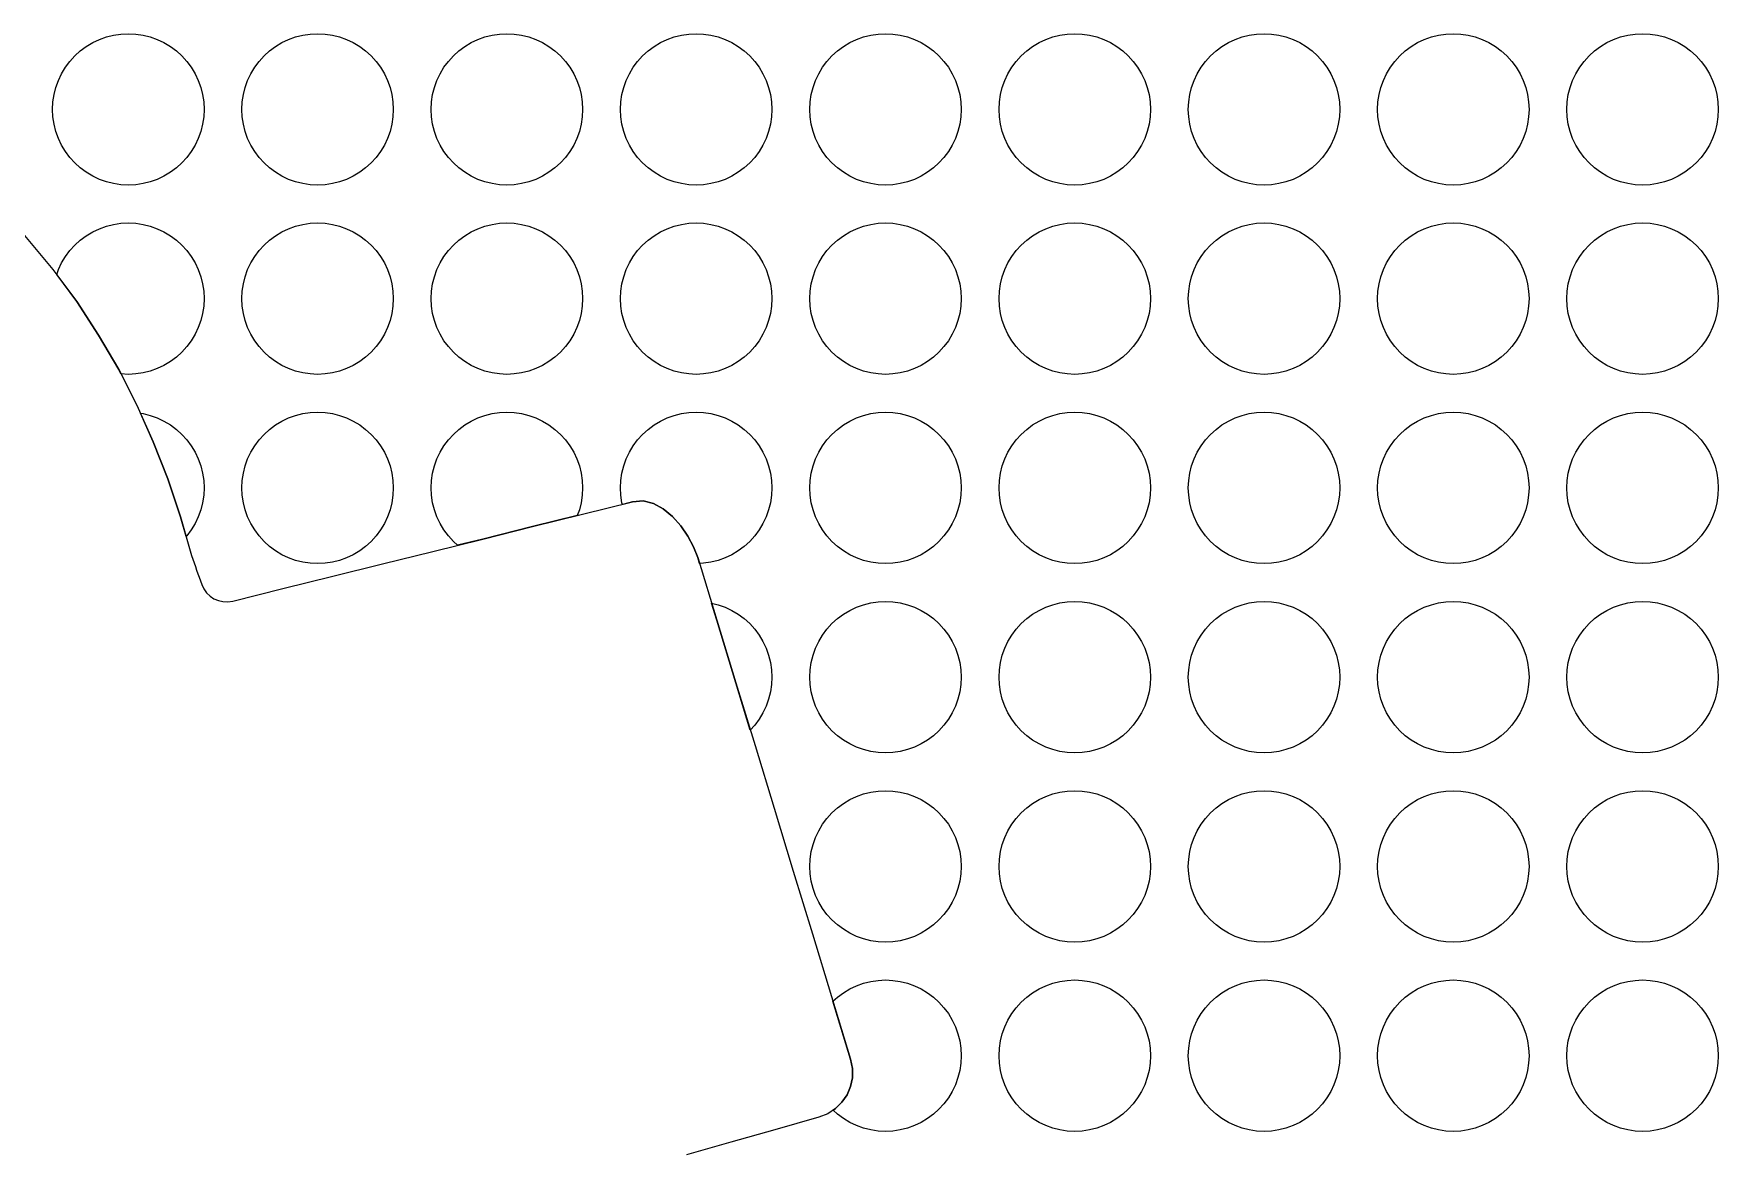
# Model space of a CAD drawing. Header units: millimetres. Extents: x 63 to 185, y -163 to -75.
# Drawn here: x 124.92 to 147.17, y -106.61 to -91.86 of the extents above; entities that cross this region are included whole.
import ezdxf

# ---------------------------------------------------------------- set-up
doc = ezdxf.new("R2010")
doc.units = ezdxf.units.MM
doc.layers.add('background', color=7, linetype='Continuous')
doc.layers.add('outline_2', color=3, linetype='Continuous')

msp = doc.modelspace()

# ---------------------------------------------------------------- linework, layer by layer
at = {"layer": 'background'}
for points in [[(127.166, -92.855), (127.161, -92.953), (127.147, -93.05), (127.123, -93.145), (127.09, -93.238), (127.048, -93.326), (126.997, -93.411), (126.939, -93.489), (126.873, -93.562), (126.8, -93.628), (126.722, -93.686), (126.637, -93.737), (126.549, -93.779), (126.456, -93.812), (126.361, -93.836), (126.264, -93.85), (126.166, -93.855), (126.068, -93.85), (125.971, -93.836), (125.876, -93.812), (125.783, -93.779), (125.695, -93.737), (125.61, -93.686), (125.532, -93.628), (125.459, -93.562), (125.393, -93.489), (125.335, -93.411), (125.284, -93.326), (125.242, -93.238), (125.209, -93.145), (125.185, -93.05), (125.171, -92.953), (125.166, -92.855), (125.171, -92.757), (125.185, -92.66), (125.209, -92.565), (125.242, -92.472), (125.284, -92.384), (125.335, -92.299), (125.393, -92.221), (125.459, -92.148), (125.532, -92.082), (125.61, -92.024), (125.695, -91.973), (125.783, -91.931), (125.876, -91.898), (125.971, -91.874), (126.068, -91.86), (126.166, -91.855), (126.264, -91.86), (126.361, -91.874), (126.456, -91.898), (126.549, -91.931), (126.637, -91.973), (126.722, -92.024), (126.8, -92.082), (126.873, -92.148), (126.939, -92.221), (126.997, -92.299), (127.048, -92.384), (127.09, -92.472), (127.123, -92.565), (127.147, -92.66), (127.161, -92.757)], [(129.666, -92.855), (129.661, -92.953), (129.647, -93.05), (129.623, -93.145), (129.59, -93.238), (129.548, -93.326), (129.497, -93.411), (129.439, -93.489), (129.373, -93.562), (129.3, -93.628), (129.222, -93.686), (129.137, -93.737), (129.049, -93.779), (128.956, -93.812), (128.861, -93.836), (128.764, -93.85), (128.666, -93.855), (128.568, -93.85), (128.471, -93.836), (128.376, -93.812), (128.283, -93.779), (128.195, -93.737), (128.11, -93.686), (128.032, -93.628), (127.959, -93.562), (127.893, -93.489), (127.835, -93.411), (127.784, -93.326), (127.742, -93.238), (127.709, -93.145), (127.685, -93.05), (127.671, -92.953), (127.666, -92.855), (127.671, -92.757), (127.685, -92.66), (127.709, -92.565), (127.742, -92.472), (127.784, -92.384), (127.835, -92.299), (127.893, -92.221), (127.959, -92.148), (128.032, -92.082), (128.11, -92.024), (128.195, -91.973), (128.283, -91.931), (128.376, -91.898), (128.471, -91.874), (128.568, -91.86), (128.666, -91.855), (128.764, -91.86), (128.861, -91.874), (128.956, -91.898), (129.049, -91.931), (129.137, -91.973), (129.222, -92.024), (129.3, -92.082), (129.373, -92.148), (129.439, -92.221), (129.497, -92.299), (129.548, -92.384), (129.59, -92.472), (129.623, -92.565), (129.647, -92.66), (129.661, -92.757)], [(132.166, -92.855), (132.161, -92.953), (132.147, -93.05), (132.123, -93.145), (132.09, -93.238), (132.048, -93.326), (131.997, -93.411), (131.939, -93.489), (131.873, -93.562), (131.8, -93.628), (131.722, -93.686), (131.637, -93.737), (131.549, -93.779), (131.456, -93.812), (131.361, -93.836), (131.264, -93.85), (131.166, -93.855), (131.068, -93.85), (130.971, -93.836), (130.876, -93.812), (130.783, -93.779), (130.695, -93.737), (130.61, -93.686), (130.532, -93.628), (130.459, -93.562), (130.393, -93.489), (130.335, -93.411), (130.284, -93.326), (130.242, -93.238), (130.209, -93.145), (130.185, -93.05), (130.171, -92.953), (130.166, -92.855), (130.171, -92.757), (130.185, -92.66), (130.209, -92.565), (130.242, -92.472), (130.284, -92.384), (130.335, -92.299), (130.393, -92.221), (130.459, -92.148), (130.532, -92.082), (130.61, -92.024), (130.695, -91.973), (130.783, -91.931), (130.876, -91.898), (130.971, -91.874), (131.068, -91.86), (131.166, -91.855), (131.264, -91.86), (131.361, -91.874), (131.456, -91.898), (131.549, -91.931), (131.637, -91.973), (131.722, -92.024), (131.8, -92.082), (131.873, -92.148), (131.939, -92.221), (131.997, -92.299), (132.048, -92.384), (132.09, -92.472), (132.123, -92.565), (132.147, -92.66), (132.161, -92.757)], [(134.666, -92.855), (134.661, -92.953), (134.647, -93.05), (134.623, -93.145), (134.59, -93.238), (134.548, -93.326), (134.497, -93.411), (134.439, -93.489), (134.373, -93.562), (134.3, -93.628), (134.222, -93.686), (134.137, -93.737), (134.049, -93.779), (133.956, -93.812), (133.861, -93.836), (133.764, -93.85), (133.666, -93.855), (133.568, -93.85), (133.471, -93.836), (133.376, -93.812), (133.283, -93.779), (133.195, -93.737), (133.11, -93.686), (133.032, -93.628), (132.959, -93.562), (132.893, -93.489), (132.835, -93.411), (132.784, -93.326), (132.742, -93.238), (132.709, -93.145), (132.685, -93.05), (132.671, -92.953), (132.666, -92.855), (132.671, -92.757), (132.685, -92.66), (132.709, -92.565), (132.742, -92.472), (132.784, -92.384), (132.835, -92.299), (132.893, -92.221), (132.959, -92.148), (133.032, -92.082), (133.11, -92.024), (133.195, -91.973), (133.283, -91.931), (133.376, -91.898), (133.471, -91.874), (133.568, -91.86), (133.666, -91.855), (133.764, -91.86), (133.861, -91.874), (133.956, -91.898), (134.049, -91.931), (134.137, -91.973), (134.222, -92.024), (134.3, -92.082), (134.373, -92.148), (134.439, -92.221), (134.497, -92.299), (134.548, -92.384), (134.59, -92.472), (134.623, -92.565), (134.647, -92.66), (134.661, -92.757)], [(137.166, -92.855), (137.161, -92.953), (137.147, -93.05), (137.123, -93.145), (137.09, -93.238), (137.048, -93.326), (136.997, -93.411), (136.939, -93.489), (136.873, -93.562), (136.8, -93.628), (136.722, -93.686), (136.637, -93.737), (136.549, -93.779), (136.456, -93.812), (136.361, -93.836), (136.264, -93.85), (136.166, -93.855), (136.068, -93.85), (135.971, -93.836), (135.876, -93.812), (135.783, -93.779), (135.695, -93.737), (135.61, -93.686), (135.532, -93.628), (135.459, -93.562), (135.393, -93.489), (135.335, -93.411), (135.284, -93.326), (135.242, -93.238), (135.209, -93.145), (135.185, -93.05), (135.171, -92.953), (135.166, -92.855), (135.171, -92.757), (135.185, -92.66), (135.209, -92.565), (135.242, -92.472), (135.284, -92.384), (135.335, -92.299), (135.393, -92.221), (135.459, -92.148), (135.532, -92.082), (135.61, -92.024), (135.695, -91.973), (135.783, -91.931), (135.876, -91.898), (135.971, -91.874), (136.068, -91.86), (136.166, -91.855), (136.264, -91.86), (136.361, -91.874), (136.456, -91.898), (136.549, -91.931), (136.637, -91.973), (136.722, -92.024), (136.8, -92.082), (136.873, -92.148), (136.939, -92.221), (136.997, -92.299), (137.048, -92.384), (137.09, -92.472), (137.123, -92.565), (137.147, -92.66), (137.161, -92.757)], [(139.666, -92.855), (139.661, -92.953), (139.647, -93.05), (139.623, -93.145), (139.59, -93.238), (139.548, -93.326), (139.497, -93.411), (139.439, -93.489), (139.373, -93.562), (139.3, -93.628), (139.222, -93.686), (139.137, -93.737), (139.049, -93.779), (138.956, -93.812), (138.861, -93.836), (138.764, -93.85), (138.666, -93.855), (138.568, -93.85), (138.471, -93.836), (138.376, -93.812), (138.283, -93.779), (138.195, -93.737), (138.11, -93.686), (138.032, -93.628), (137.959, -93.562), (137.893, -93.489), (137.835, -93.411), (137.784, -93.326), (137.742, -93.238), (137.709, -93.145), (137.685, -93.05), (137.671, -92.953), (137.666, -92.855), (137.671, -92.757), (137.685, -92.66), (137.709, -92.565), (137.742, -92.472), (137.784, -92.384), (137.835, -92.299), (137.893, -92.221), (137.959, -92.148), (138.032, -92.082), (138.11, -92.024), (138.195, -91.973), (138.283, -91.931), (138.376, -91.898), (138.471, -91.874), (138.568, -91.86), (138.666, -91.855), (138.764, -91.86), (138.861, -91.874), (138.956, -91.898), (139.049, -91.931), (139.137, -91.973), (139.222, -92.024), (139.3, -92.082), (139.373, -92.148), (139.439, -92.221), (139.497, -92.299), (139.548, -92.384), (139.59, -92.472), (139.623, -92.565), (139.647, -92.66), (139.661, -92.757)], [(142.166, -92.855), (142.161, -92.953), (142.147, -93.05), (142.123, -93.145), (142.09, -93.238), (142.048, -93.326), (141.997, -93.411), (141.939, -93.489), (141.873, -93.562), (141.8, -93.628), (141.722, -93.686), (141.637, -93.737), (141.549, -93.779), (141.456, -93.812), (141.361, -93.836), (141.264, -93.85), (141.166, -93.855), (141.068, -93.85), (140.971, -93.836), (140.876, -93.812), (140.783, -93.779), (140.695, -93.737), (140.61, -93.686), (140.532, -93.628), (140.459, -93.562), (140.393, -93.489), (140.335, -93.411), (140.284, -93.326), (140.242, -93.238), (140.209, -93.145), (140.185, -93.05), (140.171, -92.953), (140.166, -92.855), (140.171, -92.757), (140.185, -92.66), (140.209, -92.565), (140.242, -92.472), (140.284, -92.384), (140.335, -92.299), (140.393, -92.221), (140.459, -92.148), (140.532, -92.082), (140.61, -92.024), (140.695, -91.973), (140.783, -91.931), (140.876, -91.898), (140.971, -91.874), (141.068, -91.86), (141.166, -91.855), (141.264, -91.86), (141.361, -91.874), (141.456, -91.898), (141.549, -91.931), (141.637, -91.973), (141.722, -92.024), (141.8, -92.082), (141.873, -92.148), (141.939, -92.221), (141.997, -92.299), (142.048, -92.384), (142.09, -92.472), (142.123, -92.565), (142.147, -92.66), (142.161, -92.757)], [(144.666, -92.855), (144.661, -92.953), (144.647, -93.05), (144.623, -93.145), (144.59, -93.238), (144.548, -93.326), (144.497, -93.411), (144.439, -93.489), (144.373, -93.562), (144.3, -93.628), (144.222, -93.686), (144.137, -93.737), (144.049, -93.779), (143.956, -93.812), (143.861, -93.836), (143.764, -93.85), (143.666, -93.855), (143.568, -93.85), (143.471, -93.836), (143.376, -93.812), (143.283, -93.779), (143.195, -93.737), (143.11, -93.686), (143.032, -93.628), (142.959, -93.562), (142.893, -93.489), (142.835, -93.411), (142.784, -93.326), (142.742, -93.238), (142.709, -93.145), (142.685, -93.05), (142.671, -92.953), (142.666, -92.855), (142.671, -92.757), (142.685, -92.66), (142.709, -92.565), (142.742, -92.472), (142.784, -92.384), (142.835, -92.299), (142.893, -92.221), (142.959, -92.148), (143.032, -92.082), (143.11, -92.024), (143.195, -91.973), (143.283, -91.931), (143.376, -91.898), (143.471, -91.874), (143.568, -91.86), (143.666, -91.855), (143.764, -91.86), (143.861, -91.874), (143.956, -91.898), (144.049, -91.931), (144.137, -91.973), (144.222, -92.024), (144.3, -92.082), (144.373, -92.148), (144.439, -92.221), (144.497, -92.299), (144.548, -92.384), (144.59, -92.472), (144.623, -92.565), (144.647, -92.66), (144.661, -92.757)], [(147.166, -92.855), (147.161, -92.953), (147.147, -93.05), (147.123, -93.145), (147.09, -93.238), (147.048, -93.326), (146.997, -93.411), (146.939, -93.489), (146.873, -93.562), (146.8, -93.628), (146.722, -93.686), (146.637, -93.737), (146.549, -93.779), (146.456, -93.812), (146.361, -93.836), (146.264, -93.85), (146.166, -93.855), (146.068, -93.85), (145.971, -93.836), (145.876, -93.812), (145.783, -93.779), (145.695, -93.737), (145.61, -93.686), (145.532, -93.628), (145.459, -93.562), (145.393, -93.489), (145.335, -93.411), (145.284, -93.326), (145.242, -93.238), (145.209, -93.145), (145.185, -93.05), (145.171, -92.953), (145.166, -92.855), (145.171, -92.757), (145.185, -92.66), (145.209, -92.565), (145.242, -92.472), (145.284, -92.384), (145.335, -92.299), (145.393, -92.221), (145.459, -92.148), (145.532, -92.082), (145.61, -92.024), (145.695, -91.973), (145.783, -91.931), (145.876, -91.898), (145.971, -91.874), (146.068, -91.86), (146.166, -91.855), (146.264, -91.86), (146.361, -91.874), (146.456, -91.898), (146.549, -91.931), (146.637, -91.973), (146.722, -92.024), (146.8, -92.082), (146.873, -92.148), (146.939, -92.221), (146.997, -92.299), (147.048, -92.384), (147.09, -92.472), (147.123, -92.565), (147.147, -92.66), (147.161, -92.757)], [(126.039, -96.293), (125.774, -95.837), (125.485, -95.394), (125.22, -95.035), (125.242, -94.972), (125.284, -94.884), (125.335, -94.799), (125.393, -94.721), (125.459, -94.648), (125.532, -94.582), (125.61, -94.524), (125.695, -94.473), (125.783, -94.431), (125.876, -94.398), (125.971, -94.374), (126.068, -94.36), (126.166, -94.355), (126.264, -94.36), (126.361, -94.374), (126.456, -94.398), (126.549, -94.431), (126.637, -94.473), (126.722, -94.524), (126.8, -94.582), (126.873, -94.648), (126.939, -94.721), (126.997, -94.799), (127.048, -94.884), (127.09, -94.972), (127.123, -95.065), (127.147, -95.16), (127.161, -95.257), (127.166, -95.355), (127.161, -95.453), (127.147, -95.55), (127.123, -95.645), (127.09, -95.738), (127.048, -95.826), (126.997, -95.911), (126.939, -95.989), (126.873, -96.062), (126.8, -96.128), (126.722, -96.186), (126.637, -96.237), (126.549, -96.279), (126.456, -96.312), (126.361, -96.336), (126.264, -96.35), (126.166, -96.355), (126.068, -96.35), (126.068, -96.35)], [(129.666, -95.355), (129.661, -95.453), (129.647, -95.55), (129.623, -95.645), (129.59, -95.738), (129.548, -95.826), (129.497, -95.911), (129.439, -95.989), (129.373, -96.062), (129.3, -96.128), (129.222, -96.186), (129.137, -96.237), (129.049, -96.279), (128.956, -96.312), (128.861, -96.336), (128.764, -96.35), (128.666, -96.355), (128.568, -96.35), (128.471, -96.336), (128.376, -96.312), (128.283, -96.279), (128.195, -96.237), (128.11, -96.186), (128.032, -96.128), (127.959, -96.062), (127.893, -95.989), (127.835, -95.911), (127.784, -95.826), (127.742, -95.738), (127.709, -95.645), (127.685, -95.55), (127.671, -95.453), (127.666, -95.355), (127.671, -95.257), (127.685, -95.16), (127.709, -95.065), (127.742, -94.972), (127.784, -94.884), (127.835, -94.799), (127.893, -94.721), (127.959, -94.648), (128.032, -94.582), (128.11, -94.524), (128.195, -94.473), (128.283, -94.431), (128.376, -94.398), (128.471, -94.374), (128.568, -94.36), (128.666, -94.355), (128.764, -94.36), (128.861, -94.374), (128.956, -94.398), (129.049, -94.431), (129.137, -94.473), (129.222, -94.524), (129.3, -94.582), (129.373, -94.648), (129.439, -94.721), (129.497, -94.799), (129.548, -94.884), (129.59, -94.972), (129.623, -95.065), (129.647, -95.16), (129.661, -95.257)], [(132.166, -95.355), (132.161, -95.453), (132.147, -95.55), (132.123, -95.645), (132.09, -95.738), (132.048, -95.826), (131.997, -95.911), (131.939, -95.989), (131.873, -96.062), (131.8, -96.128), (131.722, -96.186), (131.637, -96.237), (131.549, -96.279), (131.456, -96.312), (131.361, -96.336), (131.264, -96.35), (131.166, -96.355), (131.068, -96.35), (130.971, -96.336), (130.876, -96.312), (130.783, -96.279), (130.695, -96.237), (130.61, -96.186), (130.532, -96.128), (130.459, -96.062), (130.393, -95.989), (130.335, -95.911), (130.284, -95.826), (130.242, -95.738), (130.209, -95.645), (130.185, -95.55), (130.171, -95.453), (130.166, -95.355), (130.171, -95.257), (130.185, -95.16), (130.209, -95.065), (130.242, -94.972), (130.284, -94.884), (130.335, -94.799), (130.393, -94.721), (130.459, -94.648), (130.532, -94.582), (130.61, -94.524), (130.695, -94.473), (130.783, -94.431), (130.876, -94.398), (130.971, -94.374), (131.068, -94.36), (131.166, -94.355), (131.264, -94.36), (131.361, -94.374), (131.456, -94.398), (131.549, -94.431), (131.637, -94.473), (131.722, -94.524), (131.8, -94.582), (131.873, -94.648), (131.939, -94.721), (131.997, -94.799), (132.048, -94.884), (132.09, -94.972), (132.123, -95.065), (132.147, -95.16), (132.161, -95.257)], [(134.666, -95.355), (134.661, -95.453), (134.647, -95.55), (134.623, -95.645), (134.59, -95.738), (134.548, -95.826), (134.497, -95.911), (134.439, -95.989), (134.373, -96.062), (134.3, -96.128), (134.222, -96.186), (134.137, -96.237), (134.049, -96.279), (133.956, -96.312), (133.861, -96.336), (133.764, -96.35), (133.666, -96.355), (133.568, -96.35), (133.471, -96.336), (133.376, -96.312), (133.283, -96.279), (133.195, -96.237), (133.11, -96.186), (133.032, -96.128), (132.959, -96.062), (132.893, -95.989), (132.835, -95.911), (132.784, -95.826), (132.742, -95.738), (132.709, -95.645), (132.685, -95.55), (132.671, -95.453), (132.666, -95.355), (132.671, -95.257), (132.685, -95.16), (132.709, -95.065), (132.742, -94.972), (132.784, -94.884), (132.835, -94.799), (132.893, -94.721), (132.959, -94.648), (133.032, -94.582), (133.11, -94.524), (133.195, -94.473), (133.283, -94.431), (133.376, -94.398), (133.471, -94.374), (133.568, -94.36), (133.666, -94.355), (133.764, -94.36), (133.861, -94.374), (133.956, -94.398), (134.049, -94.431), (134.137, -94.473), (134.222, -94.524), (134.3, -94.582), (134.373, -94.648), (134.439, -94.721), (134.497, -94.799), (134.548, -94.884), (134.59, -94.972), (134.623, -95.065), (134.647, -95.16), (134.661, -95.257)], [(137.166, -95.355), (137.161, -95.453), (137.147, -95.55), (137.123, -95.645), (137.09, -95.738), (137.048, -95.826), (136.997, -95.911), (136.939, -95.989), (136.873, -96.062), (136.8, -96.128), (136.722, -96.186), (136.637, -96.237), (136.549, -96.279), (136.456, -96.312), (136.361, -96.336), (136.264, -96.35), (136.166, -96.355), (136.068, -96.35), (135.971, -96.336), (135.876, -96.312), (135.783, -96.279), (135.695, -96.237), (135.61, -96.186), (135.532, -96.128), (135.459, -96.062), (135.393, -95.989), (135.335, -95.911), (135.284, -95.826), (135.242, -95.738), (135.209, -95.645), (135.185, -95.55), (135.171, -95.453), (135.166, -95.355), (135.171, -95.257), (135.185, -95.16), (135.209, -95.065), (135.242, -94.972), (135.284, -94.884), (135.335, -94.799), (135.393, -94.721), (135.459, -94.648), (135.532, -94.582), (135.61, -94.524), (135.695, -94.473), (135.783, -94.431), (135.876, -94.398), (135.971, -94.374), (136.068, -94.36), (136.166, -94.355), (136.264, -94.36), (136.361, -94.374), (136.456, -94.398), (136.549, -94.431), (136.637, -94.473), (136.722, -94.524), (136.8, -94.582), (136.873, -94.648), (136.939, -94.721), (136.997, -94.799), (137.048, -94.884), (137.09, -94.972), (137.123, -95.065), (137.147, -95.16), (137.161, -95.257)], [(139.666, -95.355), (139.661, -95.453), (139.647, -95.55), (139.623, -95.645), (139.59, -95.738), (139.548, -95.826), (139.497, -95.911), (139.439, -95.989), (139.373, -96.062), (139.3, -96.128), (139.222, -96.186), (139.137, -96.237), (139.049, -96.279), (138.956, -96.312), (138.861, -96.336), (138.764, -96.35), (138.666, -96.355), (138.568, -96.35), (138.471, -96.336), (138.376, -96.312), (138.283, -96.279), (138.195, -96.237), (138.11, -96.186), (138.032, -96.128), (137.959, -96.062), (137.893, -95.989), (137.835, -95.911), (137.784, -95.826), (137.742, -95.738), (137.709, -95.645), (137.685, -95.55), (137.671, -95.453), (137.666, -95.355), (137.671, -95.257), (137.685, -95.16), (137.709, -95.065), (137.742, -94.972), (137.784, -94.884), (137.835, -94.799), (137.893, -94.721), (137.959, -94.648), (138.032, -94.582), (138.11, -94.524), (138.195, -94.473), (138.283, -94.431), (138.376, -94.398), (138.471, -94.374), (138.568, -94.36), (138.666, -94.355), (138.764, -94.36), (138.861, -94.374), (138.956, -94.398), (139.049, -94.431), (139.137, -94.473), (139.222, -94.524), (139.3, -94.582), (139.373, -94.648), (139.439, -94.721), (139.497, -94.799), (139.548, -94.884), (139.59, -94.972), (139.623, -95.065), (139.647, -95.16), (139.661, -95.257)], [(142.166, -95.355), (142.161, -95.453), (142.147, -95.55), (142.123, -95.645), (142.09, -95.738), (142.048, -95.826), (141.997, -95.911), (141.939, -95.989), (141.873, -96.062), (141.8, -96.128), (141.722, -96.186), (141.637, -96.237), (141.549, -96.279), (141.456, -96.312), (141.361, -96.336), (141.264, -96.35), (141.166, -96.355), (141.068, -96.35), (140.971, -96.336), (140.876, -96.312), (140.783, -96.279), (140.695, -96.237), (140.61, -96.186), (140.532, -96.128), (140.459, -96.062), (140.393, -95.989), (140.335, -95.911), (140.284, -95.826), (140.242, -95.738), (140.209, -95.645), (140.185, -95.55), (140.171, -95.453), (140.166, -95.355), (140.171, -95.257), (140.185, -95.16), (140.209, -95.065), (140.242, -94.972), (140.284, -94.884), (140.335, -94.799), (140.393, -94.721), (140.459, -94.648), (140.532, -94.582), (140.61, -94.524), (140.695, -94.473), (140.783, -94.431), (140.876, -94.398), (140.971, -94.374), (141.068, -94.36), (141.166, -94.355), (141.264, -94.36), (141.361, -94.374), (141.456, -94.398), (141.549, -94.431), (141.637, -94.473), (141.722, -94.524), (141.8, -94.582), (141.873, -94.648), (141.939, -94.721), (141.997, -94.799), (142.048, -94.884), (142.09, -94.972), (142.123, -95.065), (142.147, -95.16), (142.161, -95.257)], [(144.666, -95.355), (144.661, -95.453), (144.647, -95.55), (144.623, -95.645), (144.59, -95.738), (144.548, -95.826), (144.497, -95.911), (144.439, -95.989), (144.373, -96.062), (144.3, -96.128), (144.222, -96.186), (144.137, -96.237), (144.049, -96.279), (143.956, -96.312), (143.861, -96.336), (143.764, -96.35), (143.666, -96.355), (143.568, -96.35), (143.471, -96.336), (143.376, -96.312), (143.283, -96.279), (143.195, -96.237), (143.11, -96.186), (143.032, -96.128), (142.959, -96.062), (142.893, -95.989), (142.835, -95.911), (142.784, -95.826), (142.742, -95.738), (142.709, -95.645), (142.685, -95.55), (142.671, -95.453), (142.666, -95.355), (142.671, -95.257), (142.685, -95.16), (142.709, -95.065), (142.742, -94.972), (142.784, -94.884), (142.835, -94.799), (142.893, -94.721), (142.959, -94.648), (143.032, -94.582), (143.11, -94.524), (143.195, -94.473), (143.283, -94.431), (143.376, -94.398), (143.471, -94.374), (143.568, -94.36), (143.666, -94.355), (143.764, -94.36), (143.861, -94.374), (143.956, -94.398), (144.049, -94.431), (144.137, -94.473), (144.222, -94.524), (144.3, -94.582), (144.373, -94.648), (144.439, -94.721), (144.497, -94.799), (144.548, -94.884), (144.59, -94.972), (144.623, -95.065), (144.647, -95.16), (144.661, -95.257)], [(147.166, -95.355), (147.161, -95.453), (147.147, -95.55), (147.123, -95.645), (147.09, -95.738), (147.048, -95.826), (146.997, -95.911), (146.939, -95.989), (146.873, -96.062), (146.8, -96.128), (146.722, -96.186), (146.637, -96.237), (146.549, -96.279), (146.456, -96.312), (146.361, -96.336), (146.264, -96.35), (146.166, -96.355), (146.068, -96.35), (145.971, -96.336), (145.876, -96.312), (145.783, -96.279), (145.695, -96.237), (145.61, -96.186), (145.532, -96.128), (145.459, -96.062), (145.393, -95.989), (145.335, -95.911), (145.284, -95.826), (145.242, -95.738), (145.209, -95.645), (145.185, -95.55), (145.171, -95.453), (145.166, -95.355), (145.171, -95.257), (145.185, -95.16), (145.209, -95.065), (145.242, -94.972), (145.284, -94.884), (145.335, -94.799), (145.393, -94.721), (145.459, -94.648), (145.532, -94.582), (145.61, -94.524), (145.695, -94.473), (145.783, -94.431), (145.876, -94.398), (145.971, -94.374), (146.068, -94.36), (146.166, -94.355), (146.264, -94.36), (146.361, -94.374), (146.456, -94.398), (146.549, -94.431), (146.637, -94.473), (146.722, -94.524), (146.8, -94.582), (146.873, -94.648), (146.939, -94.721), (146.997, -94.799), (147.048, -94.884), (147.09, -94.972), (147.123, -95.065), (147.147, -95.16), (147.161, -95.257)], [(126.856, -98.239), (126.688, -97.737), (126.496, -97.245), (126.327, -96.869), (126.361, -96.874), (126.456, -96.898), (126.549, -96.931), (126.637, -96.973), (126.722, -97.024), (126.8, -97.082), (126.873, -97.148), (126.939, -97.221), (126.997, -97.299), (127.048, -97.384), (127.09, -97.472), (127.123, -97.565), (127.147, -97.66), (127.161, -97.757), (127.166, -97.855), (127.161, -97.953), (127.147, -98.05), (127.123, -98.145), (127.09, -98.238), (127.048, -98.326), (126.997, -98.411), (126.939, -98.489), (126.93, -98.499)], [(129.666, -97.855), (129.661, -97.953), (129.647, -98.05), (129.623, -98.145), (129.59, -98.238), (129.548, -98.326), (129.497, -98.411), (129.439, -98.489), (129.373, -98.562), (129.3, -98.628), (129.222, -98.686), (129.137, -98.737), (129.049, -98.779), (128.956, -98.812), (128.861, -98.836), (128.764, -98.85), (128.666, -98.855), (128.568, -98.85), (128.471, -98.836), (128.376, -98.812), (128.283, -98.779), (128.195, -98.737), (128.11, -98.686), (128.032, -98.628), (127.959, -98.562), (127.893, -98.489), (127.835, -98.411), (127.784, -98.326), (127.742, -98.238), (127.709, -98.145), (127.685, -98.05), (127.671, -97.953), (127.666, -97.855), (127.671, -97.757), (127.685, -97.66), (127.709, -97.565), (127.742, -97.472), (127.784, -97.384), (127.835, -97.299), (127.893, -97.221), (127.959, -97.148), (128.032, -97.082), (128.11, -97.024), (128.195, -96.973), (128.283, -96.931), (128.376, -96.898), (128.471, -96.874), (128.568, -96.86), (128.666, -96.855), (128.764, -96.86), (128.861, -96.874), (128.956, -96.898), (129.049, -96.931), (129.137, -96.973), (129.222, -97.024), (129.3, -97.082), (129.373, -97.148), (129.439, -97.221), (129.497, -97.299), (129.548, -97.384), (129.59, -97.472), (129.623, -97.565), (129.647, -97.66), (129.661, -97.757)], [(131.506, -98.366), (130.846, -98.53), (130.514, -98.612), (130.459, -98.562), (130.393, -98.489), (130.335, -98.411), (130.284, -98.326), (130.242, -98.238), (130.209, -98.145), (130.185, -98.05), (130.171, -97.953), (130.166, -97.855), (130.171, -97.757), (130.185, -97.66), (130.209, -97.565), (130.242, -97.472), (130.284, -97.384), (130.335, -97.299), (130.393, -97.221), (130.459, -97.148), (130.532, -97.082), (130.61, -97.024), (130.695, -96.973), (130.783, -96.931), (130.876, -96.898), (130.971, -96.874), (131.068, -96.86), (131.166, -96.855), (131.264, -96.86), (131.361, -96.874), (131.456, -96.898), (131.549, -96.931), (131.637, -96.973), (131.722, -97.024), (131.8, -97.082), (131.873, -97.148), (131.939, -97.221), (131.997, -97.299), (132.048, -97.384), (132.09, -97.472), (132.123, -97.565), (132.147, -97.66), (132.161, -97.757), (132.166, -97.855), (132.161, -97.953), (132.147, -98.05), (132.123, -98.145), (132.096, -98.219)], [(133.686, -98.773), (133.632, -98.633), (133.557, -98.491), (133.462, -98.355), (133.353, -98.233), (133.231, -98.132), (133.101, -98.061), (132.965, -98.027), (132.826, -98.038), (132.691, -98.072), (132.685, -98.05), (132.671, -97.953), (132.666, -97.855), (132.671, -97.757), (132.685, -97.66), (132.709, -97.565), (132.742, -97.472), (132.784, -97.384), (132.835, -97.299), (132.893, -97.221), (132.959, -97.148), (133.032, -97.082), (133.11, -97.024), (133.195, -96.973), (133.283, -96.931), (133.376, -96.898), (133.471, -96.874), (133.568, -96.86), (133.666, -96.855), (133.764, -96.86), (133.861, -96.874), (133.956, -96.898), (134.049, -96.931), (134.137, -96.973), (134.222, -97.024), (134.3, -97.082), (134.373, -97.148), (134.439, -97.221), (134.497, -97.299), (134.548, -97.384), (134.59, -97.472), (134.623, -97.565), (134.647, -97.66), (134.661, -97.757), (134.666, -97.855), (134.661, -97.953), (134.647, -98.05), (134.623, -98.145), (134.59, -98.238), (134.548, -98.326), (134.497, -98.411), (134.439, -98.489), (134.373, -98.562), (134.3, -98.628), (134.222, -98.686), (134.137, -98.737), (134.049, -98.779), (133.956, -98.812), (133.861, -98.836), (133.764, -98.85), (133.71, -98.853)], [(137.166, -97.855), (137.161, -97.953), (137.147, -98.05), (137.123, -98.145), (137.09, -98.238), (137.048, -98.326), (136.997, -98.411), (136.939, -98.489), (136.873, -98.562), (136.8, -98.628), (136.722, -98.686), (136.637, -98.737), (136.549, -98.779), (136.456, -98.812), (136.361, -98.836), (136.264, -98.85), (136.166, -98.855), (136.068, -98.85), (135.971, -98.836), (135.876, -98.812), (135.783, -98.779), (135.695, -98.737), (135.61, -98.686), (135.532, -98.628), (135.459, -98.562), (135.393, -98.489), (135.335, -98.411), (135.284, -98.326), (135.242, -98.238), (135.209, -98.145), (135.185, -98.05), (135.171, -97.953), (135.166, -97.855), (135.171, -97.757), (135.185, -97.66), (135.209, -97.565), (135.242, -97.472), (135.284, -97.384), (135.335, -97.299), (135.393, -97.221), (135.459, -97.148), (135.532, -97.082), (135.61, -97.024), (135.695, -96.973), (135.783, -96.931), (135.876, -96.898), (135.971, -96.874), (136.068, -96.86), (136.166, -96.855), (136.264, -96.86), (136.361, -96.874), (136.456, -96.898), (136.549, -96.931), (136.637, -96.973), (136.722, -97.024), (136.8, -97.082), (136.873, -97.148), (136.939, -97.221), (136.997, -97.299), (137.048, -97.384), (137.09, -97.472), (137.123, -97.565), (137.147, -97.66), (137.161, -97.757)], [(139.666, -97.855), (139.661, -97.953), (139.647, -98.05), (139.623, -98.145), (139.59, -98.238), (139.548, -98.326), (139.497, -98.411), (139.439, -98.489), (139.373, -98.562), (139.3, -98.628), (139.222, -98.686), (139.137, -98.737), (139.049, -98.779), (138.956, -98.812), (138.861, -98.836), (138.764, -98.85), (138.666, -98.855), (138.568, -98.85), (138.471, -98.836), (138.376, -98.812), (138.283, -98.779), (138.195, -98.737), (138.11, -98.686), (138.032, -98.628), (137.959, -98.562), (137.893, -98.489), (137.835, -98.411), (137.784, -98.326), (137.742, -98.238), (137.709, -98.145), (137.685, -98.05), (137.671, -97.953), (137.666, -97.855), (137.671, -97.757), (137.685, -97.66), (137.709, -97.565), (137.742, -97.472), (137.784, -97.384), (137.835, -97.299), (137.893, -97.221), (137.959, -97.148), (138.032, -97.082), (138.11, -97.024), (138.195, -96.973), (138.283, -96.931), (138.376, -96.898), (138.471, -96.874), (138.568, -96.86), (138.666, -96.855), (138.764, -96.86), (138.861, -96.874), (138.956, -96.898), (139.049, -96.931), (139.137, -96.973), (139.222, -97.024), (139.3, -97.082), (139.373, -97.148), (139.439, -97.221), (139.497, -97.299), (139.548, -97.384), (139.59, -97.472), (139.623, -97.565), (139.647, -97.66), (139.661, -97.757)], [(142.166, -97.855), (142.161, -97.953), (142.147, -98.05), (142.123, -98.145), (142.09, -98.238), (142.048, -98.326), (141.997, -98.411), (141.939, -98.489), (141.873, -98.562), (141.8, -98.628), (141.722, -98.686), (141.637, -98.737), (141.549, -98.779), (141.456, -98.812), (141.361, -98.836), (141.264, -98.85), (141.166, -98.855), (141.068, -98.85), (140.971, -98.836), (140.876, -98.812), (140.783, -98.779), (140.695, -98.737), (140.61, -98.686), (140.532, -98.628), (140.459, -98.562), (140.393, -98.489), (140.335, -98.411), (140.284, -98.326), (140.242, -98.238), (140.209, -98.145), (140.185, -98.05), (140.171, -97.953), (140.166, -97.855), (140.171, -97.757), (140.185, -97.66), (140.209, -97.565), (140.242, -97.472), (140.284, -97.384), (140.335, -97.299), (140.393, -97.221), (140.459, -97.148), (140.532, -97.082), (140.61, -97.024), (140.695, -96.973), (140.783, -96.931), (140.876, -96.898), (140.971, -96.874), (141.068, -96.86), (141.166, -96.855), (141.264, -96.86), (141.361, -96.874), (141.456, -96.898), (141.549, -96.931), (141.637, -96.973), (141.722, -97.024), (141.8, -97.082), (141.873, -97.148), (141.939, -97.221), (141.997, -97.299), (142.048, -97.384), (142.09, -97.472), (142.123, -97.565), (142.147, -97.66), (142.161, -97.757)], [(144.666, -97.855), (144.661, -97.953), (144.647, -98.05), (144.623, -98.145), (144.59, -98.238), (144.548, -98.326), (144.497, -98.411), (144.439, -98.489), (144.373, -98.562), (144.3, -98.628), (144.222, -98.686), (144.137, -98.737), (144.049, -98.779), (143.956, -98.812), (143.861, -98.836), (143.764, -98.85), (143.666, -98.855), (143.568, -98.85), (143.471, -98.836), (143.376, -98.812), (143.283, -98.779), (143.195, -98.737), (143.11, -98.686), (143.032, -98.628), (142.959, -98.562), (142.893, -98.489), (142.835, -98.411), (142.784, -98.326), (142.742, -98.238), (142.709, -98.145), (142.685, -98.05), (142.671, -97.953), (142.666, -97.855), (142.671, -97.757), (142.685, -97.66), (142.709, -97.565), (142.742, -97.472), (142.784, -97.384), (142.835, -97.299), (142.893, -97.221), (142.959, -97.148), (143.032, -97.082), (143.11, -97.024), (143.195, -96.973), (143.283, -96.931), (143.376, -96.898), (143.471, -96.874), (143.568, -96.86), (143.666, -96.855), (143.764, -96.86), (143.861, -96.874), (143.956, -96.898), (144.049, -96.931), (144.137, -96.973), (144.222, -97.024), (144.3, -97.082), (144.373, -97.148), (144.439, -97.221), (144.497, -97.299), (144.548, -97.384), (144.59, -97.472), (144.623, -97.565), (144.647, -97.66), (144.661, -97.757)], [(147.166, -97.855), (147.161, -97.953), (147.147, -98.05), (147.123, -98.145), (147.09, -98.238), (147.048, -98.326), (146.997, -98.411), (146.939, -98.489), (146.873, -98.562), (146.8, -98.628), (146.722, -98.686), (146.637, -98.737), (146.549, -98.779), (146.456, -98.812), (146.361, -98.836), (146.264, -98.85), (146.166, -98.855), (146.068, -98.85), (145.971, -98.836), (145.876, -98.812), (145.783, -98.779), (145.695, -98.737), (145.61, -98.686), (145.532, -98.628), (145.459, -98.562), (145.393, -98.489), (145.335, -98.411), (145.284, -98.326), (145.242, -98.238), (145.209, -98.145), (145.185, -98.05), (145.171, -97.953), (145.166, -97.855), (145.171, -97.757), (145.185, -97.66), (145.209, -97.565), (145.242, -97.472), (145.284, -97.384), (145.335, -97.299), (145.393, -97.221), (145.459, -97.148), (145.532, -97.082), (145.61, -97.024), (145.695, -96.973), (145.783, -96.931), (145.876, -96.898), (145.971, -96.874), (146.068, -96.86), (146.166, -96.855), (146.264, -96.86), (146.361, -96.874), (146.456, -96.898), (146.549, -96.931), (146.637, -96.973), (146.722, -97.024), (146.8, -97.082), (146.873, -97.148), (146.939, -97.221), (146.997, -97.299), (147.048, -97.384), (147.09, -97.472), (147.123, -97.565), (147.147, -97.66), (147.161, -97.757)], [(134.191, -100.43), (133.938, -99.602), (133.87, -99.376), (133.956, -99.398), (134.049, -99.431), (134.137, -99.473), (134.222, -99.524), (134.3, -99.582), (134.373, -99.648), (134.439, -99.721), (134.497, -99.799), (134.548, -99.884), (134.59, -99.972), (134.623, -100.065), (134.647, -100.16), (134.661, -100.257), (134.666, -100.355), (134.661, -100.453), (134.647, -100.55), (134.623, -100.645), (134.59, -100.738), (134.548, -100.826), (134.497, -100.911), (134.439, -100.989), (134.381, -101.054)], [(137.166, -100.355), (137.161, -100.453), (137.147, -100.55), (137.123, -100.645), (137.09, -100.738), (137.048, -100.826), (136.997, -100.911), (136.939, -100.989), (136.873, -101.062), (136.8, -101.128), (136.722, -101.186), (136.637, -101.237), (136.549, -101.279), (136.456, -101.312), (136.361, -101.336), (136.264, -101.35), (136.166, -101.355), (136.068, -101.35), (135.971, -101.336), (135.876, -101.312), (135.783, -101.279), (135.695, -101.237), (135.61, -101.186), (135.532, -101.128), (135.459, -101.062), (135.393, -100.989), (135.335, -100.911), (135.284, -100.826), (135.242, -100.738), (135.209, -100.645), (135.185, -100.55), (135.171, -100.453), (135.166, -100.355), (135.171, -100.257), (135.185, -100.16), (135.209, -100.065), (135.242, -99.972), (135.284, -99.884), (135.335, -99.799), (135.393, -99.721), (135.459, -99.648), (135.532, -99.582), (135.61, -99.524), (135.695, -99.473), (135.783, -99.431), (135.876, -99.398), (135.971, -99.374), (136.068, -99.36), (136.166, -99.355), (136.264, -99.36), (136.361, -99.374), (136.456, -99.398), (136.549, -99.431), (136.637, -99.473), (136.722, -99.524), (136.8, -99.582), (136.873, -99.648), (136.939, -99.721), (136.997, -99.799), (137.048, -99.884), (137.09, -99.972), (137.123, -100.065), (137.147, -100.16), (137.161, -100.257)], [(139.666, -100.355), (139.661, -100.453), (139.647, -100.55), (139.623, -100.645), (139.59, -100.738), (139.548, -100.826), (139.497, -100.911), (139.439, -100.989), (139.373, -101.062), (139.3, -101.128), (139.222, -101.186), (139.137, -101.237), (139.049, -101.279), (138.956, -101.312), (138.861, -101.336), (138.764, -101.35), (138.666, -101.355), (138.568, -101.35), (138.471, -101.336), (138.376, -101.312), (138.283, -101.279), (138.195, -101.237), (138.11, -101.186), (138.032, -101.128), (137.959, -101.062), (137.893, -100.989), (137.835, -100.911), (137.784, -100.826), (137.742, -100.738), (137.709, -100.645), (137.685, -100.55), (137.671, -100.453), (137.666, -100.355), (137.671, -100.257), (137.685, -100.16), (137.709, -100.065), (137.742, -99.972), (137.784, -99.884), (137.835, -99.799), (137.893, -99.721), (137.959, -99.648), (138.032, -99.582), (138.11, -99.524), (138.195, -99.473), (138.283, -99.431), (138.376, -99.398), (138.471, -99.374), (138.568, -99.36), (138.666, -99.355), (138.764, -99.36), (138.861, -99.374), (138.956, -99.398), (139.049, -99.431), (139.137, -99.473), (139.222, -99.524), (139.3, -99.582), (139.373, -99.648), (139.439, -99.721), (139.497, -99.799), (139.548, -99.884), (139.59, -99.972), (139.623, -100.065), (139.647, -100.16), (139.661, -100.257)], [(142.166, -100.355), (142.161, -100.453), (142.147, -100.55), (142.123, -100.645), (142.09, -100.738), (142.048, -100.826), (141.997, -100.911), (141.939, -100.989), (141.873, -101.062), (141.8, -101.128), (141.722, -101.186), (141.637, -101.237), (141.549, -101.279), (141.456, -101.312), (141.361, -101.336), (141.264, -101.35), (141.166, -101.355), (141.068, -101.35), (140.971, -101.336), (140.876, -101.312), (140.783, -101.279), (140.695, -101.237), (140.61, -101.186), (140.532, -101.128), (140.459, -101.062), (140.393, -100.989), (140.335, -100.911), (140.284, -100.826), (140.242, -100.738), (140.209, -100.645), (140.185, -100.55), (140.171, -100.453), (140.166, -100.355), (140.171, -100.257), (140.185, -100.16), (140.209, -100.065), (140.242, -99.972), (140.284, -99.884), (140.335, -99.799), (140.393, -99.721), (140.459, -99.648), (140.532, -99.582), (140.61, -99.524), (140.695, -99.473), (140.783, -99.431), (140.876, -99.398), (140.971, -99.374), (141.068, -99.36), (141.166, -99.355), (141.264, -99.36), (141.361, -99.374), (141.456, -99.398), (141.549, -99.431), (141.637, -99.473), (141.722, -99.524), (141.8, -99.582), (141.873, -99.648), (141.939, -99.721), (141.997, -99.799), (142.048, -99.884), (142.09, -99.972), (142.123, -100.065), (142.147, -100.16), (142.161, -100.257)], [(144.666, -100.355), (144.661, -100.453), (144.647, -100.55), (144.623, -100.645), (144.59, -100.738), (144.548, -100.826), (144.497, -100.911), (144.439, -100.989), (144.373, -101.062), (144.3, -101.128), (144.222, -101.186), (144.137, -101.237), (144.049, -101.279), (143.956, -101.312), (143.861, -101.336), (143.764, -101.35), (143.666, -101.355), (143.568, -101.35), (143.471, -101.336), (143.376, -101.312), (143.283, -101.279), (143.195, -101.237), (143.11, -101.186), (143.032, -101.128), (142.959, -101.062), (142.893, -100.989), (142.835, -100.911), (142.784, -100.826), (142.742, -100.738), (142.709, -100.645), (142.685, -100.55), (142.671, -100.453), (142.666, -100.355), (142.671, -100.257), (142.685, -100.16), (142.709, -100.065), (142.742, -99.972), (142.784, -99.884), (142.835, -99.799), (142.893, -99.721), (142.959, -99.648), (143.032, -99.582), (143.11, -99.524), (143.195, -99.473), (143.283, -99.431), (143.376, -99.398), (143.471, -99.374), (143.568, -99.36), (143.666, -99.355), (143.764, -99.36), (143.861, -99.374), (143.956, -99.398), (144.049, -99.431), (144.137, -99.473), (144.222, -99.524), (144.3, -99.582), (144.373, -99.648), (144.439, -99.721), (144.497, -99.799), (144.548, -99.884), (144.59, -99.972), (144.623, -100.065), (144.647, -100.16), (144.661, -100.257)], [(147.166, -100.355), (147.161, -100.453), (147.147, -100.55), (147.123, -100.645), (147.09, -100.738), (147.048, -100.826), (146.997, -100.911), (146.939, -100.989), (146.873, -101.062), (146.8, -101.128), (146.722, -101.186), (146.637, -101.237), (146.549, -101.279), (146.456, -101.312), (146.361, -101.336), (146.264, -101.35), (146.166, -101.355), (146.068, -101.35), (145.971, -101.336), (145.876, -101.312), (145.783, -101.279), (145.695, -101.237), (145.61, -101.186), (145.532, -101.128), (145.459, -101.062), (145.393, -100.989), (145.335, -100.911), (145.284, -100.826), (145.242, -100.738), (145.209, -100.645), (145.185, -100.55), (145.171, -100.453), (145.166, -100.355), (145.171, -100.257), (145.185, -100.16), (145.209, -100.065), (145.242, -99.972), (145.284, -99.884), (145.335, -99.799), (145.393, -99.721), (145.459, -99.648), (145.532, -99.582), (145.61, -99.524), (145.695, -99.473), (145.783, -99.431), (145.876, -99.398), (145.971, -99.374), (146.068, -99.36), (146.166, -99.355), (146.264, -99.36), (146.361, -99.374), (146.456, -99.398), (146.549, -99.431), (146.637, -99.473), (146.722, -99.524), (146.8, -99.582), (146.873, -99.648), (146.939, -99.721), (146.997, -99.799), (147.048, -99.884), (147.09, -99.972), (147.123, -100.065), (147.147, -100.16), (147.161, -100.257)], [(137.166, -102.855), (137.161, -102.953), (137.147, -103.05), (137.123, -103.145), (137.09, -103.238), (137.048, -103.326), (136.997, -103.411), (136.939, -103.489), (136.873, -103.562), (136.8, -103.628), (136.722, -103.686), (136.637, -103.737), (136.549, -103.779), (136.456, -103.812), (136.361, -103.836), (136.264, -103.85), (136.166, -103.855), (136.068, -103.85), (135.971, -103.836), (135.876, -103.812), (135.783, -103.779), (135.695, -103.737), (135.61, -103.686), (135.532, -103.628), (135.459, -103.562), (135.393, -103.489), (135.335, -103.411), (135.284, -103.326), (135.242, -103.238), (135.209, -103.145), (135.185, -103.05), (135.171, -102.953), (135.166, -102.855), (135.171, -102.757), (135.185, -102.66), (135.209, -102.565), (135.242, -102.472), (135.284, -102.384), (135.335, -102.299), (135.393, -102.221), (135.459, -102.148), (135.532, -102.082), (135.61, -102.024), (135.695, -101.973), (135.783, -101.931), (135.876, -101.898), (135.971, -101.874), (136.068, -101.86), (136.166, -101.855), (136.264, -101.86), (136.361, -101.874), (136.456, -101.898), (136.549, -101.931), (136.637, -101.973), (136.722, -102.024), (136.8, -102.082), (136.873, -102.148), (136.939, -102.221), (136.997, -102.299), (137.048, -102.384), (137.09, -102.472), (137.123, -102.565), (137.147, -102.66), (137.161, -102.757)], [(139.666, -102.855), (139.661, -102.953), (139.647, -103.05), (139.623, -103.145), (139.59, -103.238), (139.548, -103.326), (139.497, -103.411), (139.439, -103.489), (139.373, -103.562), (139.3, -103.628), (139.222, -103.686), (139.137, -103.737), (139.049, -103.779), (138.956, -103.812), (138.861, -103.836), (138.764, -103.85), (138.666, -103.855), (138.568, -103.85), (138.471, -103.836), (138.376, -103.812), (138.283, -103.779), (138.195, -103.737), (138.11, -103.686), (138.032, -103.628), (137.959, -103.562), (137.893, -103.489), (137.835, -103.411), (137.784, -103.326), (137.742, -103.238), (137.709, -103.145), (137.685, -103.05), (137.671, -102.953), (137.666, -102.855), (137.671, -102.757), (137.685, -102.66), (137.709, -102.565), (137.742, -102.472), (137.784, -102.384), (137.835, -102.299), (137.893, -102.221), (137.959, -102.148), (138.032, -102.082), (138.11, -102.024), (138.195, -101.973), (138.283, -101.931), (138.376, -101.898), (138.471, -101.874), (138.568, -101.86), (138.666, -101.855), (138.764, -101.86), (138.861, -101.874), (138.956, -101.898), (139.049, -101.931), (139.137, -101.973), (139.222, -102.024), (139.3, -102.082), (139.373, -102.148), (139.439, -102.221), (139.497, -102.299), (139.548, -102.384), (139.59, -102.472), (139.623, -102.565), (139.647, -102.66), (139.661, -102.757)], [(142.166, -102.855), (142.161, -102.953), (142.147, -103.05), (142.123, -103.145), (142.09, -103.238), (142.048, -103.326), (141.997, -103.411), (141.939, -103.489), (141.873, -103.562), (141.8, -103.628), (141.722, -103.686), (141.637, -103.737), (141.549, -103.779), (141.456, -103.812), (141.361, -103.836), (141.264, -103.85), (141.166, -103.855), (141.068, -103.85), (140.971, -103.836), (140.876, -103.812), (140.783, -103.779), (140.695, -103.737), (140.61, -103.686), (140.532, -103.628), (140.459, -103.562), (140.393, -103.489), (140.335, -103.411), (140.284, -103.326), (140.242, -103.238), (140.209, -103.145), (140.185, -103.05), (140.171, -102.953), (140.166, -102.855), (140.171, -102.757), (140.185, -102.66), (140.209, -102.565), (140.242, -102.472), (140.284, -102.384), (140.335, -102.299), (140.393, -102.221), (140.459, -102.148), (140.532, -102.082), (140.61, -102.024), (140.695, -101.973), (140.783, -101.931), (140.876, -101.898), (140.971, -101.874), (141.068, -101.86), (141.166, -101.855), (141.264, -101.86), (141.361, -101.874), (141.456, -101.898), (141.549, -101.931), (141.637, -101.973), (141.722, -102.024), (141.8, -102.082), (141.873, -102.148), (141.939, -102.221), (141.997, -102.299), (142.048, -102.384), (142.09, -102.472), (142.123, -102.565), (142.147, -102.66), (142.161, -102.757)], [(144.666, -102.855), (144.661, -102.953), (144.647, -103.05), (144.623, -103.145), (144.59, -103.238), (144.548, -103.326), (144.497, -103.411), (144.439, -103.489), (144.373, -103.562), (144.3, -103.628), (144.222, -103.686), (144.137, -103.737), (144.049, -103.779), (143.956, -103.812), (143.861, -103.836), (143.764, -103.85), (143.666, -103.855), (143.568, -103.85), (143.471, -103.836), (143.376, -103.812), (143.283, -103.779), (143.195, -103.737), (143.11, -103.686), (143.032, -103.628), (142.959, -103.562), (142.893, -103.489), (142.835, -103.411), (142.784, -103.326), (142.742, -103.238), (142.709, -103.145), (142.685, -103.05), (142.671, -102.953), (142.666, -102.855), (142.671, -102.757), (142.685, -102.66), (142.709, -102.565), (142.742, -102.472), (142.784, -102.384), (142.835, -102.299), (142.893, -102.221), (142.959, -102.148), (143.032, -102.082), (143.11, -102.024), (143.195, -101.973), (143.283, -101.931), (143.376, -101.898), (143.471, -101.874), (143.568, -101.86), (143.666, -101.855), (143.764, -101.86), (143.861, -101.874), (143.956, -101.898), (144.049, -101.931), (144.137, -101.973), (144.222, -102.024), (144.3, -102.082), (144.373, -102.148), (144.439, -102.221), (144.497, -102.299), (144.548, -102.384), (144.59, -102.472), (144.623, -102.565), (144.647, -102.66), (144.661, -102.757)], [(147.166, -102.855), (147.161, -102.953), (147.147, -103.05), (147.123, -103.145), (147.09, -103.238), (147.048, -103.326), (146.997, -103.411), (146.939, -103.489), (146.873, -103.562), (146.8, -103.628), (146.722, -103.686), (146.637, -103.737), (146.549, -103.779), (146.456, -103.812), (146.361, -103.836), (146.264, -103.85), (146.166, -103.855), (146.068, -103.85), (145.971, -103.836), (145.876, -103.812), (145.783, -103.779), (145.695, -103.737), (145.61, -103.686), (145.532, -103.628), (145.459, -103.562), (145.393, -103.489), (145.335, -103.411), (145.284, -103.326), (145.242, -103.238), (145.209, -103.145), (145.185, -103.05), (145.171, -102.953), (145.166, -102.855), (145.171, -102.757), (145.185, -102.66), (145.209, -102.565), (145.242, -102.472), (145.284, -102.384), (145.335, -102.299), (145.393, -102.221), (145.459, -102.148), (145.532, -102.082), (145.61, -102.024), (145.695, -101.973), (145.783, -101.931), (145.876, -101.898), (145.971, -101.874), (146.068, -101.86), (146.166, -101.855), (146.264, -101.86), (146.361, -101.874), (146.456, -101.898), (146.549, -101.931), (146.637, -101.973), (146.722, -102.024), (146.8, -102.082), (146.873, -102.148), (146.939, -102.221), (146.997, -102.299), (147.048, -102.384), (147.09, -102.472), (147.123, -102.565), (147.147, -102.66), (147.161, -102.757)], [(135.506, -106.054), (135.591, -105.97), (135.658, -105.872), (135.704, -105.763), (135.729, -105.646), (135.73, -105.525), (135.706, -105.402), (135.472, -104.636), (135.532, -104.582), (135.61, -104.524), (135.695, -104.473), (135.783, -104.431), (135.876, -104.398), (135.971, -104.374), (136.068, -104.36), (136.166, -104.355), (136.264, -104.36), (136.361, -104.374), (136.456, -104.398), (136.549, -104.431), (136.637, -104.473), (136.722, -104.524), (136.8, -104.582), (136.873, -104.648), (136.939, -104.721), (136.997, -104.799), (137.048, -104.884), (137.09, -104.972), (137.123, -105.065), (137.147, -105.16), (137.161, -105.257), (137.166, -105.355), (137.161, -105.453), (137.147, -105.55), (137.123, -105.645), (137.09, -105.738), (137.048, -105.826), (136.997, -105.911), (136.939, -105.989), (136.873, -106.062), (136.8, -106.128), (136.722, -106.186), (136.637, -106.237), (136.549, -106.279), (136.456, -106.312), (136.361, -106.336), (136.264, -106.35), (136.166, -106.355), (136.068, -106.35), (135.971, -106.336), (135.876, -106.312), (135.783, -106.279), (135.695, -106.237), (135.61, -106.186), (135.532, -106.128), (135.474, -106.076)], [(139.666, -105.355), (139.661, -105.453), (139.647, -105.55), (139.623, -105.645), (139.59, -105.738), (139.548, -105.826), (139.497, -105.911), (139.439, -105.989), (139.373, -106.062), (139.3, -106.128), (139.222, -106.186), (139.137, -106.237), (139.049, -106.279), (138.956, -106.312), (138.861, -106.336), (138.764, -106.35), (138.666, -106.355), (138.568, -106.35), (138.471, -106.336), (138.376, -106.312), (138.283, -106.279), (138.195, -106.237), (138.11, -106.186), (138.032, -106.128), (137.959, -106.062), (137.893, -105.989), (137.835, -105.911), (137.784, -105.826), (137.742, -105.738), (137.709, -105.645), (137.685, -105.55), (137.671, -105.453), (137.666, -105.355), (137.671, -105.257), (137.685, -105.16), (137.709, -105.065), (137.742, -104.972), (137.784, -104.884), (137.835, -104.799), (137.893, -104.721), (137.959, -104.648), (138.032, -104.582), (138.11, -104.524), (138.195, -104.473), (138.283, -104.431), (138.376, -104.398), (138.471, -104.374), (138.568, -104.36), (138.666, -104.355), (138.764, -104.36), (138.861, -104.374), (138.956, -104.398), (139.049, -104.431), (139.137, -104.473), (139.222, -104.524), (139.3, -104.582), (139.373, -104.648), (139.439, -104.721), (139.497, -104.799), (139.548, -104.884), (139.59, -104.972), (139.623, -105.065), (139.647, -105.16), (139.661, -105.257)], [(142.166, -105.355), (142.161, -105.453), (142.147, -105.55), (142.123, -105.645), (142.09, -105.738), (142.048, -105.826), (141.997, -105.911), (141.939, -105.989), (141.873, -106.062), (141.8, -106.128), (141.722, -106.186), (141.637, -106.237), (141.549, -106.279), (141.456, -106.312), (141.361, -106.336), (141.264, -106.35), (141.166, -106.355), (141.068, -106.35), (140.971, -106.336), (140.876, -106.312), (140.783, -106.279), (140.695, -106.237), (140.61, -106.186), (140.532, -106.128), (140.459, -106.062), (140.393, -105.989), (140.335, -105.911), (140.284, -105.826), (140.242, -105.738), (140.209, -105.645), (140.185, -105.55), (140.171, -105.453), (140.166, -105.355), (140.171, -105.257), (140.185, -105.16), (140.209, -105.065), (140.242, -104.972), (140.284, -104.884), (140.335, -104.799), (140.393, -104.721), (140.459, -104.648), (140.532, -104.582), (140.61, -104.524), (140.695, -104.473), (140.783, -104.431), (140.876, -104.398), (140.971, -104.374), (141.068, -104.36), (141.166, -104.355), (141.264, -104.36), (141.361, -104.374), (141.456, -104.398), (141.549, -104.431), (141.637, -104.473), (141.722, -104.524), (141.8, -104.582), (141.873, -104.648), (141.939, -104.721), (141.997, -104.799), (142.048, -104.884), (142.09, -104.972), (142.123, -105.065), (142.147, -105.16), (142.161, -105.257)], [(144.666, -105.355), (144.661, -105.453), (144.647, -105.55), (144.623, -105.645), (144.59, -105.738), (144.548, -105.826), (144.497, -105.911), (144.439, -105.989), (144.373, -106.062), (144.3, -106.128), (144.222, -106.186), (144.137, -106.237), (144.049, -106.279), (143.956, -106.312), (143.861, -106.336), (143.764, -106.35), (143.666, -106.355), (143.568, -106.35), (143.471, -106.336), (143.376, -106.312), (143.283, -106.279), (143.195, -106.237), (143.11, -106.186), (143.032, -106.128), (142.959, -106.062), (142.893, -105.989), (142.835, -105.911), (142.784, -105.826), (142.742, -105.738), (142.709, -105.645), (142.685, -105.55), (142.671, -105.453), (142.666, -105.355), (142.671, -105.257), (142.685, -105.16), (142.709, -105.065), (142.742, -104.972), (142.784, -104.884), (142.835, -104.799), (142.893, -104.721), (142.959, -104.648), (143.032, -104.582), (143.11, -104.524), (143.195, -104.473), (143.283, -104.431), (143.376, -104.398), (143.471, -104.374), (143.568, -104.36), (143.666, -104.355), (143.764, -104.36), (143.861, -104.374), (143.956, -104.398), (144.049, -104.431), (144.137, -104.473), (144.222, -104.524), (144.3, -104.582), (144.373, -104.648), (144.439, -104.721), (144.497, -104.799), (144.548, -104.884), (144.59, -104.972), (144.623, -105.065), (144.647, -105.16), (144.661, -105.257)], [(147.166, -105.355), (147.161, -105.453), (147.147, -105.55), (147.123, -105.645), (147.09, -105.738), (147.048, -105.826), (146.997, -105.911), (146.939, -105.989), (146.873, -106.062), (146.8, -106.128), (146.722, -106.186), (146.637, -106.237), (146.549, -106.279), (146.456, -106.312), (146.361, -106.336), (146.264, -106.35), (146.166, -106.355), (146.068, -106.35), (145.971, -106.336), (145.876, -106.312), (145.783, -106.279), (145.695, -106.237), (145.61, -106.186), (145.532, -106.128), (145.459, -106.062), (145.393, -105.989), (145.335, -105.911), (145.284, -105.826), (145.242, -105.738), (145.209, -105.645), (145.185, -105.55), (145.171, -105.453), (145.166, -105.355), (145.171, -105.257), (145.185, -105.16), (145.209, -105.065), (145.242, -104.972), (145.284, -104.884), (145.335, -104.799), (145.393, -104.721), (145.459, -104.648), (145.532, -104.582), (145.61, -104.524), (145.695, -104.473), (145.783, -104.431), (145.876, -104.398), (145.971, -104.374), (146.068, -104.36), (146.166, -104.355), (146.264, -104.36), (146.361, -104.374), (146.456, -104.398), (146.549, -104.431), (146.637, -104.473), (146.722, -104.524), (146.8, -104.582), (146.873, -104.648), (146.939, -104.721), (146.997, -104.799), (147.048, -104.884), (147.09, -104.972), (147.123, -105.065), (147.147, -105.16), (147.161, -105.257)]]:
    msp.add_lwpolyline(points, close=True, dxfattribs=at)
at = {"layer": 'outline_2'}
msp.add_lwpolyline([(123.843, -93.387), (125.171, -94.968), (125.485, -95.394), (125.774, -95.837), (126.039, -96.293), (126.279, -96.763), (126.496, -97.245), (126.688, -97.737), (126.856, -98.239), (127.001, -98.749), (127.018, -98.797), (127.034, -98.844), (127.051, -98.892), (127.068, -98.94), (127.085, -98.988), (127.101, -99.035), (127.118, -99.083), (127.135, -99.131), (127.162, -99.19), (127.2, -99.242), (127.245, -99.286), (127.297, -99.32), (127.355, -99.344), (127.416, -99.357), (127.48, -99.359), (127.545, -99.349), (128.205, -99.185), (128.865, -99.021), (129.525, -98.857), (130.186, -98.694), (130.846, -98.53), (131.506, -98.366), (132.166, -98.202), (132.826, -98.038), (132.965, -98.027), (133.101, -98.061), (133.231, -98.132), (133.353, -98.233), (133.462, -98.355), (133.557, -98.491), (133.632, -98.633), (133.686, -98.773), (133.938, -99.602), (134.191, -100.43), (134.443, -101.259), (134.696, -102.087), (134.948, -102.916), (135.201, -103.745), (135.453, -104.573), (135.706, -105.402), (135.73, -105.525), (135.729, -105.646), (135.704, -105.763), (135.658, -105.872), (135.591, -105.97), (135.506, -106.054), (135.405, -106.121), (135.288, -106.167), (134.705, -106.333), (134.122, -106.498), (133.538, -106.663)], dxfattribs=at)

doc.saveas('drawing.dxf')
